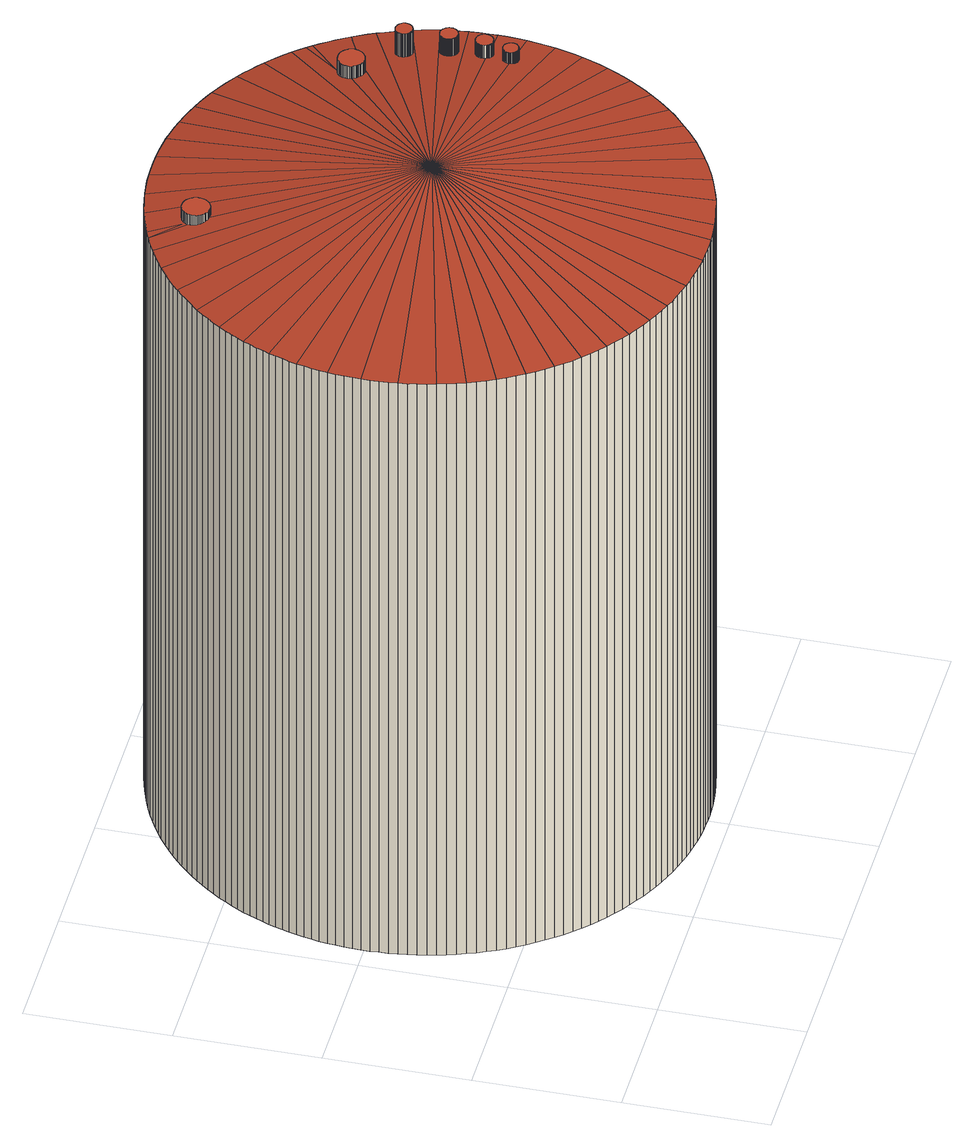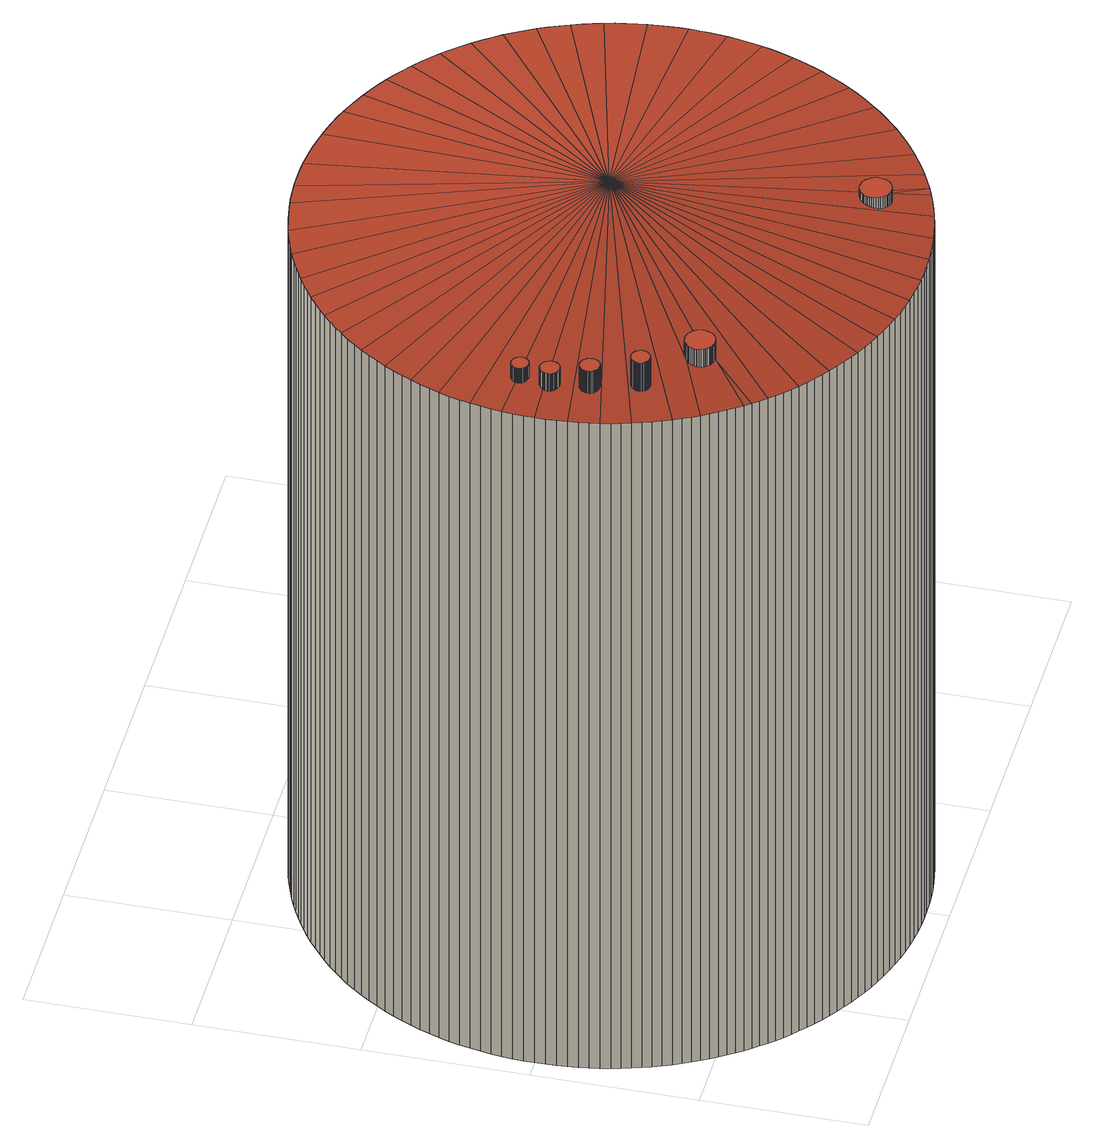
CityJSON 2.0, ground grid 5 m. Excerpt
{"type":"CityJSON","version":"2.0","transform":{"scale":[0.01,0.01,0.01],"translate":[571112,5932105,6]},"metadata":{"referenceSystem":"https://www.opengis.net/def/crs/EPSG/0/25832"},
"CityObjects":{
"building1":{"type":"Building","attributes":{"Grundfläche 2D":"271.184880","Grundhöhe NN":"6.688"},"children":["building1-1","building1-2","building1-3","building1-4","building1-5","building1-6"],"geometry":[{"type":"Solid","lod":"3","boundaries":[[[[0,1,2,3,4,5,6]],[[7,8,9,10,5,4]],[[11,12,13,14,5,10]],[[15,16,17,5,14]],[[18,19,20,5,17]],[[21,22,23,5,20]],[[24,25,26,5,23]],[[27,28,29,5,26]],[[30,31,32,5,29]],[[33,34,35,5,32]],[[36,37,38,5,35]],[[39,40,41,42,43,44,5,38]],[[45,46,5,44,43,42,41,47,48,49]],[[5,46,45,49,50,51,52]],[[53,54,5,52,55]],[[56,57,58,5,54]],[[5,58,59,60,61,62]],[[63,64,65,66,67,5,62]],[[67,5,67,66]],[[67,66,68,66,65,69,70,71,72,73,74,75,5]],[[76,77,78,5,75,74,79,74]],[[73,76,74]],[[80,81,82,83,5,78]],[[84,85,86,87,5,83]],[[88,89,90,91,5,87]],[[92,93,94,5,91]],[[95,96,97,5,94]],[[98,99,100,5,97]],[[101,102,103,5,100]],[[104,105,106,5,103]],[[107,108,109,5,106]],[[110,111,112,5,109]],[[113,114,115,116,117,5,112,118]],[[114,116,115]],[[116,119,120,5,117]],[[121,122,123,5,120]],[[124,125,126,127,5,123]],[[128,129,130,131,5,127]],[[132,133,134,135,5,131]],[[136,137,138,139,5,135]],[[140,141,142,143,5,139]],[[144,145,146,147,5,143]],[[148,149,150,151,5,147]],[[152,153,154,155,5,151]],[[156,157,158,159,5,155]],[[160,161,162,163,5,159]],[[164,165,166,5,163]],[[167,168,169,5,166]],[[170,171,172,5,169]],[[173,174,175,5,172]],[[176,177,178,5,175]],[[179,180,181,5,178]],[[182,183,184,5,181]],[[185,186,187,5,184]],[[188,189,190,5,187]],[[191,192,193,194,5,190]],[[195,196,197,198,199,200,5,194]],[[201,202,203,204,5,200]],[[205,206,6,5,204]],[[207,208,1,0]],[[208,209,2,1]],[[209,210,3,2]],[[210,211,4,3]],[[211,212,7,4]],[[212,213,8,7]],[[213,214,9,8]],[[214,215,10,9]],[[216,207,0,6]],[[217,218,190,189]],[[218,219,191,190]],[[219,220,192,191]],[[220,221,193,192]],[[221,222,194,193]],[[222,223,195,194]],[[223,224,225,197,196,195]],[[225,226,198,197]],[[226,227,199,198]],[[227,228,200,199]],[[228,229,201,200]],[[229,230,202,201]],[[230,231,203,202]],[[231,232,204,203]],[[232,233,205,204]],[[233,234,206,205]],[[234,216,6,206]],[[215,235,11,10]],[[235,236,12,11]],[[236,237,13,12]],[[237,238,14,13]],[[238,239,15,14]],[[239,240,16,15]],[[240,241,17,16]],[[241,242,18,17]],[[242,243,19,18]],[[243,244,20,19]],[[244,245,21,20]],[[245,246,22,21]],[[246,247,23,22]],[[247,248,24,23]],[[248,249,25,24]],[[249,250,26,25]],[[250,251,27,26]],[[251,252,28,27]],[[252,253,29,28]],[[253,254,30,29]],[[254,255,31,30]],[[255,256,32,31]],[[256,257,33,32]],[[257,258,34,33]],[[258,259,35,34]],[[259,260,36,35]],[[260,261,37,36]],[[261,262,38,37]],[[262,263,39,38]],[[263,264,40,39]],[[264,265,41,40]],[[265,266,47,41]],[[266,267,48,47]],[[267,268,49,48]],[[268,269,50,49]],[[269,270,51,50]],[[270,271,52,51]],[[271,272,55,52]],[[272,273,53,55]],[[273,274,54,53]],[[274,275,56,54]],[[275,276,57,56]],[[276,277,58,57]],[[277,278,59,58]],[[278,279,60,59]],[[279,280,61,60]],[[280,281,62,61]],[[281,282,63,62]],[[282,283,64,63]],[[283,284,65,64]],[[284,285,69,65]],[[285,286,70,69]],[[286,287,71,70]],[[287,288,72,71]],[[288,289,73,72]],[[289,290,76,73]],[[290,291,77,76]],[[291,292,78,77]],[[292,293,80,78]],[[293,294,81,80]],[[294,295,82,81]],[[295,296,83,82]],[[296,297,84,83]],[[297,298,85,84]],[[298,299,86,85]],[[299,300,87,86]],[[300,301,88,87]],[[301,302,89,88]],[[302,303,90,89]],[[303,304,91,90]],[[304,305,92,91]],[[305,306,93,92]],[[306,307,94,93]],[[307,308,95,94]],[[308,309,96,95]],[[309,310,97,96]],[[310,311,98,97]],[[311,312,99,98]],[[312,313,100,99]],[[313,314,101,100]],[[314,315,102,101]],[[315,316,103,102]],[[316,317,104,103]],[[317,318,105,104]],[[318,319,106,105]],[[319,320,107,106]],[[320,321,108,107]],[[321,322,109,108]],[[322,323,110,109]],[[323,324,111,110]],[[324,325,112,111]],[[325,326,118,112]],[[326,327,113,118]],[[327,328,114,113]],[[328,329,116,114]],[[329,330,119,116]],[[330,331,120,119]],[[331,332,121,120]],[[332,333,122,121]],[[333,334,123,122]],[[334,335,124,123]],[[335,336,125,124]],[[336,337,126,125]],[[337,338,127,126]],[[338,339,128,127]],[[339,340,129,128]],[[340,341,130,129]],[[341,342,131,130]],[[342,343,132,131]],[[343,344,133,132]],[[344,345,134,133]],[[345,346,135,134]],[[346,347,136,135]],[[347,348,137,136]],[[348,349,138,137]],[[349,350,139,138]],[[350,351,140,139]],[[351,352,141,140]],[[352,353,142,141]],[[353,354,143,142]],[[354,355,144,143]],[[355,356,145,144]],[[356,357,146,145]],[[357,358,147,146]],[[358,359,148,147]],[[359,360,149,148]],[[360,361,150,149]],[[361,362,151,150]],[[362,363,152,151]],[[363,364,153,152]],[[364,365,154,153]],[[365,366,155,154]],[[366,367,156,155]],[[367,368,157,156]],[[368,369,158,157]],[[369,370,159,158]],[[370,371,160,159]],[[371,372,161,160]],[[372,373,162,161]],[[373,374,163,162]],[[374,375,164,163]],[[375,376,165,164]],[[376,377,166,165]],[[377,378,167,166]],[[378,379,168,167]],[[379,380,169,168]],[[380,381,170,169]],[[381,382,171,170]],[[382,383,172,171]],[[383,384,173,172]],[[384,385,174,173]],[[385,386,175,174]],[[386,387,176,175]],[[387,388,177,176]],[[388,389,178,177]],[[389,390,179,178]],[[390,391,180,179]],[[391,392,181,180]],[[392,393,182,181]],[[393,394,183,182]],[[394,395,184,183]],[[395,396,185,184]],[[396,397,186,185]],[[397,398,187,186]],[[398,399,188,187]],[[399,217,189,188]],[[220,219,218,217,399,398,397,396,395,394,393,392,391,390,389,388,387,386,385,384,383,382,381,380,379,378,377,376,375,374,373,372,371,370,369,368,367,366,365,364,363,362,361,360,359,358,357,356,355,354,353,352,351,350,349,348,347,346,345,344,343,342,341,340,339,338,337,336,335,334,333,332,331,330,329,328,327,326,325,324,323,322,321,320,319,318,317,316,315,314,313,312,311,310,309,308,307,306,305,304,303,302,301,300,299,298,297,296,295,294,293,292,291,290,289,288,287,286,285,284,283,282,281,280,279,278,277,276,275,274,273,272,271,270,269,268,267,266,265,264,263,262,261,260,259,258,257,256,255,254,253,252,251,250,249,248,247,246,245,244,243,242,241,240,239,238,237,236,235,215,214,213,212,211,210,209,208,207,216,234,233,232,231,230,229,228,227,226,225,224,223,222,221]]]],"semantics":{"surfaces":[{"type":"RoofSurface"},{"type":"WallSurface"},{"type":"GroundSurface"}],"values":[[0,0,0,0,0,0,0,0,0,0,0,0,0,0,0,0,0,0,0,0,0,0,0,0,0,0,0,0,0,0,0,0,0,0,0,0,0,0,0,0,0,0,0,0,0,0,0,0,0,0,0,0,0,0,0,0,0,0,0,1,1,1,1,1,1,1,1,1,1,1,1,1,1,1,1,1,1,1,1,1,1,1,1,1,1,1,1,1,1,1,1,1,1,1,1,1,1,1,1,1,1,1,1,1,1,1,1,1,1,1,1,1,1,1,1,1,1,1,1,1,1,1,1,1,1,1,1,1,1,1,1,1,1,1,1,1,1,1,1,1,1,1,1,1,1,1,1,1,1,1,1,1,1,1,1,1,1,1,1,1,1,1,1,1,1,1,1,1,1,1,1,1,1,1,1,1,1,1,1,1,1,1,1,1,1,1,1,1,1,1,1,1,1,1,1,1,1,1,1,1,1,1,1,1,1,1,1,1,1,1,1,1,1,1,1,1,1,1,1,1,1,1,1,1,1,1,1,1,1,1,1,1,1,1,1,1,1,1,1,1,1,1,1,1,1,1,1,1,1,1,1,2]]}}]},
"building1-1":{"type":"BuildingInstallation","parents":["building1"],"geometry":[{"type":"MultiSurface","lod":"3","boundaries":[[[400,401,402,403,404,405,406,407,408,409,410,411,412,413,414,415,416,417,418,419,420,421,422,423,424,425,426,427,428,429,430,431,432,433,434,435,436,437,438,439,440,441,442,443,444,445,446,447,448,449,450,451,452,453,454,455]],[[433,432,456,457]],[[434,433,457,458]],[[428,427,67,459]],[[429,428,459,460]],[[430,429,460,66]],[[431,430,66,461]],[[432,431,461,456]],[[435,434,458,462]],[[436,435,462,463]],[[437,436,463,464]],[[438,437,464,68]],[[439,438,68,465]],[[440,439,465,466]],[[441,440,466,467]],[[442,441,467,468]],[[443,442,468,469]],[[444,443,469,470]],[[445,444,470,471]],[[446,445,471,472]],[[447,446,472,473]],[[448,447,473,474]],[[449,448,474,475]],[[450,449,475,476]],[[451,450,476,477]],[[452,451,477,74]],[[453,452,74,478]],[[454,453,478,479]],[[455,454,479,480]],[[400,455,480,481]],[[401,400,481,482]],[[402,401,482,483]],[[403,402,483,484]],[[404,403,484,485]],[[405,404,485,486]],[[487,407,406,405,486,79]],[[408,407,487,488]],[[409,408,488,489]],[[410,409,489,490]],[[411,410,490,75]],[[412,411,75,491]],[[413,412,491,492]],[[414,413,492,493]],[[415,414,493,494]],[[416,415,494,495]],[[417,416,495,496]],[[418,417,496,497]],[[419,418,497,498]],[[499,421,420,419,498,500]],[[422,421,499,501]],[[423,422,501,502]],[[424,423,502,503]],[[425,424,503,504]],[[426,425,504,505]],[[427,426,505,67]]],"semantics":{"surfaces":[{"type":"RoofSurface"},{"type":"WallSurface"}],"values":[0,1,1,1,1,1,1,1,1,1,1,1,1,1,1,1,1,1,1,1,1,1,1,1,1,1,1,1,1,1,1,1,1,1,1,1,1,1,1,1,1,1,1,1,1,1,1,1,1,1,1,1,1,1,1]}}]},
"building1-2":{"type":"BuildingInstallation","parents":["building1"],"geometry":[{"type":"MultiSurface","lod":"3","boundaries":[[[506,507,508,509,510,511,512,513,514,515,516,517,518,519,520,521,522,523,524,525,526,527,528,529,530,531,532,533,534,535,536,537,538,539,540,541,542,543,544,545,546,547,548,549,550,551,552,553,554,555,556,557,558,559,560,561,562,563,564,565,566,567,568,569,570,571,572,573,574,575,576,577,578,579,580,581]],[[582,583,507,506]],[[583,584,508,507]],[[584,585,509,508]],[[585,586,510,509]],[[587,588,589,579,578,577]],[[589,590,580,579]],[[590,591,581,580]],[[591,582,506,581]],[[586,42,511,510]],[[512,511,42,592]],[[592,593,513,512]],[[593,594,514,513]],[[594,595,515,514]],[[595,596,516,515]],[[596,597,517,516]],[[597,598,518,517]],[[598,599,519,518]],[[599,600,520,519]],[[600,601,521,520]],[[601,602,603,523,522,521]],[[603,604,524,523]],[[604,605,525,524]],[[526,525,605,43]],[[43,606,527,526]],[[606,607,528,527]],[[607,608,529,528]],[[608,609,530,529]],[[609,610,611,532,531,530]],[[611,612,533,532]],[[612,613,534,533]],[[613,614,535,534]],[[614,615,616,537,536,535]],[[616,617,538,537]],[[617,618,539,538]],[[618,619,540,539]],[[541,540,619,620]],[[620,621,542,541]],[[621,622,543,542]],[[622,623,544,543]],[[623,624,545,544]],[[624,625,546,545]],[[625,626,627,548,547,546]],[[627,628,549,548]],[[629,630,631,552,551,550]],[[631,632,553,552]],[[632,633,554,553]],[[633,634,555,554]],[[634,44,556,555]],[[557,556,44,635]],[[635,636,558,557]],[[628,629,550,549]],[[636,637,559,558]],[[637,638,560,559]],[[638,639,561,560]],[[639,640,562,561]],[[640,641,563,562]],[[641,642,564,563]],[[642,643,565,564]],[[643,644,566,565]],[[644,645,567,566]],[[645,646,568,567]],[[646,647,569,568]],[[647,648,570,569]],[[648,649,571,570]],[[649,650,572,571]],[[650,651,573,572]],[[651,652,574,573]],[[652,653,575,574]],[[653,654,576,575]],[[654,587,577,576]]],"semantics":{"surfaces":[{"type":"RoofSurface"},{"type":"WallSurface"}],"values":[0,1,1,1,1,1,1,1,1,1,1,1,1,1,1,1,1,1,1,1,1,1,1,1,1,1,1,1,1,1,1,1,1,1,1,1,1,1,1,1,1,1,1,1,1,1,1,1,1,1,1,1,1,1,1,1,1,1,1,1,1,1,1,1,1,1,1,1,1,1,1]}}]},
"building1-3":{"type":"BuildingInstallation","parents":["building1"],"geometry":[{"type":"MultiSurface","lod":"3","boundaries":[[[655,656,657,658,659,660,661,662,663,664,665,666,667,668,669,670,671,672,673,674,675,676,677,678,679,680,681,682,683,684,685,686,687,688,689,690,691,692,693,694,695,696,697,698,699,700,701,702,703,704,705,706,707,708,709,710,711,712,713,714,715,716,717,718,719,720,721,722,723,724,725,726,727,728,729]],[[730,731,732,657,656,655]],[[732,733,658,657]],[[733,45,659,658]],[[660,659,45,734]],[[734,735,661,660]],[[736,737,728,727]],[[737,738,729,728]],[[738,730,655,729]],[[735,739,662,661]],[[739,740,663,662]],[[740,741,664,663]],[[741,742,743,666,665,664]],[[743,744,667,666]],[[744,745,668,667]],[[745,746,669,668]],[[746,747,670,669]],[[747,748,671,670]],[[748,749,672,671]],[[749,750,751,674,673,672]],[[751,752,675,674]],[[752,753,676,675]],[[753,754,677,676]],[[754,755,678,677]],[[755,756,757,680,679,678]],[[757,758,759,682,681,680]],[[759,760,683,682]],[[760,761,684,683]],[[761,762,685,684]],[[762,763,686,685]],[[763,764,687,686]],[[764,765,688,687]],[[765,766,689,688]],[[766,767,690,689]],[[767,768,769,692,691,690]],[[769,770,693,692]],[[770,771,694,693]],[[771,772,695,694]],[[772,773,696,695]],[[697,696,773,774]],[[774,775,698,697]],[[775,776,777,700,699,698]],[[777,778,701,700]],[[778,779,702,701]],[[779,780,703,702]],[[780,781,704,703]],[[781,782,783,706,705,704]],[[46,707,706,783]],[[784,708,46]],[[708,707,46]],[[784,785,709,708]],[[785,786,710,709]],[[786,787,711,710]],[[787,788,712,711]],[[788,789,713,712]],[[789,790,791,715,714,713]],[[791,792,793,717,716,715]],[[793,794,718,717]],[[794,795,719,718]],[[795,796,720,719]],[[796,797,721,720]],[[797,798,722,721]],[[798,799,723,722]],[[799,800,724,723]],[[800,801,725,724]],[[801,802,736,727,726,725]]],"semantics":{"surfaces":[{"type":"RoofSurface"},{"type":"WallSurface"}],"values":[0,1,1,1,1,1,1,1,1,1,1,1,1,1,1,1,1,1,1,1,1,1,1,1,1,1,1,1,1,1,1,1,1,1,1,1,1,1,1,1,1,1,1,1,1,1,1,1,1,1,1,1,1,1,1,1,1,1,1,1,1,1,1,1,1,1]}}]},
"building1-4":{"type":"BuildingInstallation","parents":["building1"],"geometry":[{"type":"MultiSurface","lod":"3","boundaries":[[[803,804,805,806,807,808,809,810,811,812,813,814,815,816,817,818,819,820,821,822,823,824,825,826,827,828,829,830,831,832,833,834,835,836,837,838,839,840,841,842,843,844,845,846,847,848,849,850,851,852,853,854]],[[807,806,855,856]],[[853,852,857,858]],[[854,853,858,859]],[[803,854,859,860]],[[804,803,860,861]],[[805,804,861,862]],[[806,805,862,855]],[[808,807,856,863]],[[809,808,863,864]],[[810,809,864,865]],[[811,810,865,866]],[[812,811,866,867]],[[813,812,867,868]],[[814,813,868,869]],[[815,814,869,870]],[[816,815,870,871]],[[817,816,871,872]],[[818,817,872,873]],[[819,818,873,874]],[[820,819,874,875]],[[821,820,875,876]],[[822,821,876,877]],[[823,822,877,878]],[[824,823,878,879]],[[880,826,825,824,879,881]],[[827,826,880,882]],[[828,827,882,883]],[[829,828,883,884]],[[830,829,884,885]],[[886,832,831,830,885,115]],[[833,832,886,887]],[[834,833,887,888]],[[835,834,888,889]],[[836,835,889,890]],[[837,836,890,891]],[[838,837,891,892]],[[839,838,892,893]],[[840,839,893,894]],[[841,840,894,895]],[[842,841,895,896]],[[843,842,896,897]],[[844,843,897,898]],[[845,844,898,899]],[[846,845,899,900]],[[847,846,900,117]],[[848,847,117,901]],[[849,848,901,902]],[[850,849,902,903]],[[851,850,903,904]],[[852,851,904,857]]],"semantics":{"surfaces":[{"type":"RoofSurface"},{"type":"WallSurface"}],"values":[0,1,1,1,1,1,1,1,1,1,1,1,1,1,1,1,1,1,1,1,1,1,1,1,1,1,1,1,1,1,1,1,1,1,1,1,1,1,1,1,1,1,1,1,1,1,1,1,1,1,1]}}]},
"building1-5":{"type":"BuildingInstallation","parents":["building1"],"geometry":[{"type":"MultiSurface","lod":"3","boundaries":[[[905,906,907,908,909,910,911,912,913,914,915,916,917,918,919,920,921,922,923,924,925,926,927,928,929,930,931,932,933,934,935,936,937,938,939,940,941,942,943,944,945,946,947,948,949,950,951,952,953,954,955,956,957,958,959,960,961,962,963,964,965,966,967,968,969,970,971,972,973,974,975,976,977,978,979,980,981,982,983,984,985,986,987,988,989,990,991,992]],[[993,994,912,911]],[[913,912,994,995]],[[995,996,914,913]],[[996,997,915,914]],[[998,999,992,991]],[[999,1000,1001,906,905,992]],[[1001,1002,1003,908,907,906]],[[1003,1004,909,908]],[[1004,1005,910,909]],[[1005,993,911,910]],[[997,1006,916,915]],[[1006,1007,917,916]],[[1007,1008,918,917]],[[1008,1009,919,918]],[[1009,1010,920,919]],[[1010,1011,921,920]],[[1011,1012,922,921]],[[1012,1013,923,922]],[[1013,1014,924,923]],[[1014,1015,925,924]],[[1015,1016,926,925]],[[1017,1018,928,927]],[[1018,1019,929,928]],[[1019,1020,930,929]],[[1020,1021,931,930]],[[1021,1022,932,931]],[[1022,1023,933,932]],[[1023,1024,1025,935,934,933]],[[1026,1027,937,936]],[[1016,1017,927,926]],[[1025,1026,936,935]],[[1027,1028,938,937]],[[1028,1029,939,938]],[[1029,1030,940,939]],[[1030,1031,941,940]],[[1031,1032,942,941]],[[1032,1033,943,942]],[[1033,1034,1035,945,944,943]],[[1035,1036,946,945]],[[1036,1037,947,946]],[[1037,1038,948,947]],[[1038,1039,949,948]],[[1039,1040,950,949]],[[1040,1041,951,950]],[[1041,1042,1043,953,952,951]],[[1043,1044,954,953]],[[1044,1045,955,954]],[[1045,1046,1047,957,956,955]],[[1047,1048,958,957]],[[1049,1050,960,959]],[[1050,1051,961,960]],[[1051,1052,962,961]],[[1052,1053,963,962]],[[964,963,1053,1054]],[[1054,1055,965,964]],[[1055,1056,966,965]],[[1056,1057,967,966]],[[1057,1058,968,967]],[[1058,1059,969,968]],[[1059,1060,970,969]],[[1048,1049,959,958]],[[1060,1061,971,970]],[[1061,1062,972,971]],[[1062,1063,973,972]],[[1063,1064,1065,975,974,973]],[[1065,1066,976,975]],[[976,1066,1067,977]],[[1067,1068,978,977]],[[1068,1069,1070,980,979,978]],[[1070,1071,981,980]],[[1071,1072,982,981]],[[1072,1073,983,982]],[[1073,1074,984,983]],[[1074,1075,985,984]],[[1075,1076,986,985]],[[1076,1077,1078,988,987,986]],[[1078,1079,989,988]],[[1079,1080,990,989]],[[1080,998,991,990]]],"semantics":{"surfaces":[{"type":"RoofSurface"},{"type":"WallSurface"}],"values":[0,1,1,1,1,1,1,1,1,1,1,1,1,1,1,1,1,1,1,1,1,1,1,1,1,1,1,1,1,1,1,1,1,1,1,1,1,1,1,1,1,1,1,1,1,1,1,1,1,1,1,1,1,1,1,1,1,1,1,1,1,1,1,1,1,1,1,1,1,1,1,1,1,1,1,1,1,1,1,1]}}]},
"building1-6":{"type":"BuildingInstallation","parents":["building1"],"geometry":[{"type":"MultiSurface","lod":"3","boundaries":[[[1081,1082,1083,1084,1085,1086,1087,1088,1089,1090,1091,1092,1093,1094,1095,1096,1097,1098,1099,1100,1101,1102,1103,1104,1105,1106,1107,1108,1109,1110,1111,1112,1113,1114,1115,1116,1117,1118,1119,1120,1121,1122,1123,1124,1125,1126,1127,1128,1129,1130,1131,1132,1133,1134,1135,1136,1137,1138,1139,1140,1141,1142,1143,1144,1145,1146,1147,1148,1149,1150,1151,1152,1153,1154,1155,1156,1157,1158]],[[1159,1160,1092,1091]],[[1160,1161,1093,1092]],[[1161,1162,1094,1093]],[[1162,1163,1095,1094]],[[1164,1165,1088,1087]],[[1165,1166,1089,1088]],[[1166,1167,1090,1089]],[[1167,1159,1091,1090]],[[1163,1168,1096,1095]],[[1168,1169,1097,1096]],[[1169,1170,1171,1099,1098,1097]],[[1171,1172,1100,1099]],[[1101,1100,1172,1173]],[[1173,1174,1102,1101]],[[1174,1175,1103,1102]],[[1175,1176,1104,1103]],[[1176,1177,1105,1104]],[[1177,1178,1106,1105]],[[1178,1179,1107,1106]],[[1179,1180,1108,1107]],[[1180,1181,1109,1108]],[[1181,1182,1110,1109]],[[1183,1111,1110,1182]],[[1183,1184,1112,1111]],[[1184,1185,1113,1112]],[[1185,1186,1187,1115,1114,1113]],[[1187,1188,1189,1117,1116,1115]],[[1189,1190,1118,1117]],[[1190,1191,1119,1118]],[[1191,1192,1120,1119]],[[1192,1193,1121,1120]],[[1193,1194,1122,1121]],[[1194,1195,1123,1122]],[[1195,1196,1124,1123]],[[1196,1197,1125,1124]],[[1197,1198,1126,1125]],[[1198,1199,1127,1126]],[[1199,1200,1128,1127]],[[1200,1201,1129,1128]],[[1201,1202,1130,1129]],[[1202,1203,1131,1130]],[[1203,1204,1132,1131]],[[1204,1205,1133,1132]],[[1205,1206,1134,1133]],[[1206,1207,1135,1134]],[[1207,1208,1136,1135]],[[1208,1209,1137,1136]],[[1209,1210,1138,1137]],[[1139,1138,1210,1211]],[[1211,1212,1140,1139]],[[1212,1213,1141,1140]],[[1213,1214,1142,1141]],[[1214,1215,1143,1142]],[[1215,1216,1144,1143]],[[1216,1217,1145,1144]],[[1217,1218,1219,1147,1146,1145]],[[1219,1220,1221,1149,1148,1147]],[[1221,1222,1150,1149]],[[1222,1223,1151,1150]],[[1223,1224,1152,1151]],[[1224,1225,1226,1154,1153,1152]],[[1226,1227,1228,1156,1155,1154]],[[1228,1229,1157,1156]],[[1229,1230,1158,1157]],[[1230,1231,1081,1158]],[[1231,1232,1082,1081]],[[1232,1233,1083,1082]],[[1233,1234,1084,1083]],[[1234,1235,1085,1084]],[[1235,1236,1086,1085]],[[1236,1164,1087,1086]]],"semantics":{"surfaces":[{"type":"RoofSurface"},{"type":"WallSurface"}],"values":[0,1,1,1,1,1,1,1,1,1,1,1,1,1,1,1,1,1,1,1,1,1,1,1,1,1,1,1,1,1,1,1,1,1,1,1,1,1,1,1,1,1,1,1,1,1,1,1,1,1,1,1,1,1,1,1,1,1,1,1,1,1,1,1,1,1,1,1,1,1,1,1]}}]}
},
"vertices":[
[1161,86,2430],[1186,91,2430],[1211,96,2430],[1237,102,2430],[1262,108,2430],[1025,1000,2592],[1136,82,2430],[1288,116,2430],[1314,125,2430],[1340,134,2430],[1366,144,2430],[1393,155,2430],[1419,168,2430],[1445,181,2430],[1470,195,2430],[1496,210,2430],[1522,226,2430],[1547,243,2430],[1572,262,2430],[1596,281,2430],[1620,301,2430],[1644,322,2430],[1667,344,2430],[1689,367,2430],[1711,391,2430],[1732,416,2430],[1752,442,2430],[1772,468,2430],[1790,496,2430],[1808,524,2430],[1825,553,2430],[1840,582,2430],[1855,612,2430],[1869,643,2430],[1881,674,2430],[1892,705,2430],[1903,737,2430],[1911,770,2430],[1919,802,2430],[1926,835,2430],[1931,867,2430],[1936,900,2430],[1820,913,2450],[1810,942,2453],[1768,919,2460],[1832,998,2449],[1779,999,2459],[1939,933,2430],[1941,966,2430],[1941,998,2430],[1941,1031,2430],[1940,1063,2430],[1937,1095,2430],[1929,1157,2430],[1923,1188,2430],[1933,1126,2430],[1916,1218,2430],[1909,1247,2430],[1901,1276,2430],[1891,1304,2430],[1881,1332,2430],[1870,1359,2430],[1859,1386,2430],[1847,1412,2430],[1834,1437,2430],[1821,1461,2430],[1626,1372,2468],[1615,1365,2470],[1642,1407,2462],[1807,1484,2430],[1793,1507,2430],[1778,1529,2430],[1763,1550,2430],[1748,1571,2430],[1596,1451,2464],[1553,1394,2476],[1732,1591,2430],[1716,1610,2430],[1699,1630,2430],[1553,1417,2474],[1681,1649,2430],[1662,1667,2430],[1643,1686,2430],[1622,1704,2430],[1601,1722,2430],[1579,1739,2430],[1556,1757,2430],[1533,1773,2430],[1508,1789,2430],[1483,1804,2430],[1457,1819,2430],[1431,1833,2430],[1403,1846,2430],[1375,1859,2430],[1346,1870,2430],[1317,1881,2430],[1287,1891,2430],[1256,1900,2430],[1225,1908,2430],[1193,1915,2430],[1161,1921,2430],[1129,1925,2430],[1096,1929,2430],[1063,1931,2430],[1030,1932,2430],[996,1932,2430],[963,1931,2430],[930,1929,2430],[896,1925,2430],[863,1921,2430],[830,1914,2430],[797,1907,2430],[765,1899,2430],[702,1879,2430],[670,1867,2430],[718,1752,2451],[640,1855,2430],[748,1677,2466],[733,1889,2430],[610,1841,2430],[581,1826,2430],[552,1811,2430],[524,1794,2430],[497,1777,2430],[471,1758,2430],[446,1740,2430],[421,1720,2430],[397,1700,2430],[375,1679,2430],[353,1658,2430],[332,1636,2430],[312,1614,2430],[293,1591,2430],[275,1569,2430],[258,1546,2430],[241,1522,2430],[226,1499,2430],[212,1475,2430],[198,1451,2430],[186,1428,2430],[174,1404,2430],[163,1380,2430],[153,1356,2430],[144,1333,2430],[135,1309,2430],[127,1285,2430],[119,1260,2430],[112,1234,2430],[106,1208,2430],[100,1181,2430],[95,1154,2430],[91,1126,2430],[88,1098,2430],[85,1069,2430],[84,1040,2430],[83,1011,2430],[83,981,2430],[85,951,2430],[87,920,2430],[90,890,2430],[94,859,2430],[100,828,2430],[106,797,2430],[114,766,2430],[123,735,2430],[132,704,2430],[144,674,2430],[156,643,2430],[169,613,2430],[183,583,2430],[199,554,2430],[216,525,2430],[233,497,2430],[252,469,2430],[272,442,2430],[293,416,2430],[314,390,2430],[337,365,2430],[360,341,2430],[384,318,2430],[409,296,2430],[435,275,2430],[461,255,2430],[488,236,2430],[515,218,2430],[543,201,2430],[571,185,2430],[600,171,2430],[629,157,2430],[658,144,2430],[687,133,2430],[716,122,2430],[746,113,2430],[775,105,2430],[804,98,2430],[834,92,2430],[844,90,2430],[863,86,2430],[891,82,2430],[920,79,2430],[948,76,2430],[976,75,2430],[1004,74,2430],[1031,74,2430],[1058,75,2430],[1085,77,2430],[1111,79,2430],[1161,86,69],[1186,91,69],[1211,96,69],[1237,102,69],[1262,108,69],[1288,116,69],[1314,125,69],[1340,134,69],[1366,144,69],[1136,82,69],[658,144,69],[687,133,69],[716,122,69],[746,113,69],[775,105,69],[804,98,69],[834,92,69],[844,90,69],[863,86,69],[891,82,69],[920,79,69],[948,76,69],[976,75,69],[1004,74,69],[1031,74,69],[1058,75,69],[1085,77,69],[1111,79,69],[1393,155,69],[1419,168,69],[1445,181,69],[1470,195,69],[1496,210,69],[1522,226,69],[1547,243,69],[1572,262,69],[1596,281,69],[1620,301,69],[1644,322,69],[1667,344,69],[1689,367,69],[1711,391,69],[1732,416,69],[1752,442,69],[1772,468,69],[1790,496,69],[1808,524,69],[1825,553,69],[1840,582,69],[1855,612,69],[1869,643,69],[1881,674,69],[1892,705,69],[1903,737,69],[1911,770,69],[1919,802,69],[1926,835,69],[1931,867,69],[1936,900,69],[1939,933,69],[1941,966,69],[1941,998,69],[1941,1031,69],[1940,1063,69],[1937,1095,69],[1933,1126,69],[1929,1157,69],[1923,1188,69],[1916,1218,69],[1909,1247,69],[1901,1276,69],[1891,1304,69],[1881,1332,69],[1870,1359,69],[1859,1386,69],[1847,1412,69],[1834,1437,69],[1821,1461,69],[1807,1484,69],[1793,1507,69],[1778,1529,69],[1763,1550,69],[1748,1571,69],[1732,1591,69],[1716,1610,69],[1699,1630,69],[1681,1649,69],[1662,1667,69],[1643,1686,69],[1622,1704,69],[1601,1722,69],[1579,1739,69],[1556,1757,69],[1533,1773,69],[1508,1789,69],[1483,1804,69],[1457,1819,69],[1431,1833,69],[1403,1846,69],[1375,1859,69],[1346,1870,69],[1317,1881,69],[1287,1891,69],[1256,1900,69],[1225,1908,69],[1193,1915,69],[1161,1921,69],[1129,1925,69],[1096,1929,69],[1063,1931,69],[1030,1932,69],[996,1932,69],[963,1931,69],[930,1929,69],[896,1925,69],[863,1921,69],[830,1914,69],[797,1907,69],[765,1899,69],[733,1889,69],[702,1879,69],[670,1867,69],[640,1855,69],[610,1841,69],[581,1826,69],[552,1811,69],[524,1794,69],[497,1777,69],[471,1758,69],[446,1740,69],[421,1720,69],[397,1700,69],[375,1679,69],[353,1658,69],[332,1636,69],[312,1614,69],[293,1591,69],[275,1569,69],[258,1546,69],[241,1522,69],[226,1499,69],[212,1475,69],[198,1451,69],[186,1428,69],[174,1404,69],[163,1380,69],[153,1356,69],[144,1333,69],[135,1309,69],[127,1285,69],[119,1260,69],[112,1234,69],[106,1208,69],[100,1181,69],[95,1154,69],[91,1126,69],[88,1098,69],[85,1069,69],[84,1040,69],[83,1011,69],[83,981,69],[85,951,69],[87,920,69],[90,890,69],[94,859,69],[100,828,69],[106,797,69],[114,766,69],[123,735,69],[132,704,69],[144,674,69],[156,643,69],[169,613,69],[183,583,69],[199,554,69],[216,525,69],[233,497,69],[252,469,69],[272,442,69],[293,416,69],[314,390,69],[337,365,69],[360,341,69],[384,318,69],[409,296,69],[435,275,69],[461,255,69],[488,236,69],[515,218,69],[543,201,69],[571,185,69],[600,171,69],[629,157,69],
[1574,1446,2526],[1569,1442,2526],[1564,1438,2526],[1560,1433,2526],[1556,1427,2526],[1554,1421,2526],[1553,1417,2526],[1552,1415,2526],[1551,1409,2526],[1551,1403,2526],[1552,1398,2526],[1553,1394,2526],[1553,1393,2526],[1555,1388,2526],[1557,1383,2526],[1560,1379,2526],[1562,1377,2526],[1564,1375,2526],[1569,1371,2526],[1573,1367,2526],[1578,1365,2526],[1579,1365,2526],[1585,1363,2526],[1592,1361,2526],[1598,1361,2526],[1605,1362,2526],[1611,1363,2526],[1615,1365,2526],[1616,1366,2526],[1621,1369,2526],[1626,1372,2526],[1630,1376,2526],[1633,1380,2526],[1636,1384,2526],[1638,1389,2526],[1640,1394,2526],[1641,1400,2526],[1642,1406,2526],[1642,1407,2526],[1641,1412,2526],[1640,1418,2526],[1638,1425,2526],[1635,1429,2526],[1635,1430,2526],[1631,1436,2526],[1626,1440,2526],[1622,1444,2526],[1621,1444,2526],[1617,1447,2526],[1611,1449,2526],[1606,1450,2526],[1601,1451,2526],[1596,1451,2526],[1591,1451,2526],[1585,1450,2526],[1580,1448,2526],[1633,1380,2466],[1636,1384,2465],[1638,1389,2464],[1616,1366,2470],[1621,1369,2468],[1630,1376,2467],[1640,1394,2463],[1641,1400,2463],[1642,1406,2462],[1641,1412,2461],[1640,1418,2461],[1638,1425,2461],[1635,1429,2461],[1635,1430,2461],[1631,1436,2461],[1626,1440,2461],[1622,1444,2461],[1621,1444,2461],[1617,1447,2462],[1611,1449,2462],[1606,1450,2463],[1601,1451,2463],[1591,1451,2465],[1585,1450,2466],[1580,1448,2466],[1574,1446,2468],[1569,1442,2469],[1564,1438,2470],[1560,1433,2471],[1556,1427,2472],[1554,1421,2473],[1552,1415,2474],[1551,1409,2475],[1551,1403,2475],[1552,1398,2476],[1553,1393,2476],[1555,1388,2476],[1557,1383,2476],[1560,1379,2476],[1562,1377,2476],[1564,1375,2476],[1569,1371,2476],[1573,1367,2476],[1579,1365,2475],[1578,1365,2475],[1585,1363,2474],[1592,1361,2474],[1598,1361,2473],[1605,1362,2472],[1611,1363,2471],
[1814,904,2504],[1816,905,2504],[1818,908,2504],[1819,910,2504],[1819,911,2504],[1820,913,2504],[1820,915,2504],[1821,918,2504],[1821,920,2504],[1821,922,2504],[1821,924,2504],[1821,926,2504],[1820,929,2504],[1818,933,2504],[1818,934,2504],[1816,936,2504],[1815,938,2504],[1814,939,2504],[1813,940,2504],[1811,942,2504],[1810,942,2504],[1810,943,2504],[1809,943,2504],[1807,944,2504],[1806,945,2504],[1802,946,2504],[1800,947,2504],[1794,948,2504],[1792,947,2504],[1791,947,2504],[1789,947,2504],[1787,947,2504],[1786,946,2504],[1784,945,2504],[1782,945,2504],[1782,944,2504],[1781,944,2504],[1779,942,2504],[1778,942,2504],[1775,939,2504],[1773,936,2504],[1772,935,2504],[1771,933,2504],[1770,931,2504],[1769,929,2504],[1769,927,2504],[1769,926,2504],[1768,924,2504],[1768,922,2504],[1768,921,2504],[1768,919,2504],[1769,915,2504],[1769,913,2504],[1770,911,2504],[1772,908,2504],[1773,906,2504],[1774,905,2504],[1775,904,2504],[1776,902,2504],[1777,901,2504],[1779,900,2504],[1780,899,2504],[1782,898,2504],[1784,897,2504],[1785,896,2504],[1789,895,2504],[1793,895,2504],[1797,895,2504],[1798,895,2504],[1800,895,2504],[1802,896,2504],[1804,896,2504],[1806,897,2504],[1807,898,2504],[1808,899,2504],[1810,900,2504],[1814,904,2451],[1816,905,2451],[1818,908,2451],[1819,910,2451],[1819,911,2451],[1804,896,2453],[1806,897,2453],[1807,898,2452],[1808,899,2452],[1810,900,2452],[1820,915,2450],[1821,918,2450],[1821,920,2450],[1821,922,2450],[1821,924,2450],[1821,926,2450],[1820,929,2451],[1818,933,2451],[1818,934,2451],[1816,936,2452],[1815,938,2452],[1814,939,2452],[1813,940,2452],[1811,942,2452],[1810,943,2453],[1809,943,2453],[1807,944,2453],[1806,945,2454],[1802,946,2454],[1800,947,2454],[1794,948,2456],[1792,947,2456],[1791,947,2456],[1789,947,2456],[1787,947,2457],[1786,946,2457],[1784,945,2457],[1782,945,2458],[1782,944,2458],[1781,944,2458],[1779,942,2458],[1778,942,2458],[1775,939,2459],[1773,936,2459],[1772,935,2459],[1771,933,2460],[1770,931,2460],[1769,929,2460],[1769,927,2460],[1769,926,2460],[1768,924,2460],[1768,922,2460],[1768,921,2460],[1769,915,2460],[1769,913,2459],[1770,911,2459],[1772,908,2459],[1773,906,2459],[1774,905,2458],[1775,904,2458],[1776,902,2458],[1777,901,2458],[1779,900,2457],[1780,899,2457],[1782,898,2457],[1784,897,2456],[1785,896,2456],[1789,895,2456],[1793,895,2455],[1797,895,2454],[1798,895,2454],[1800,895,2454],[1802,896,2453],
[1826,990,2512],[1828,992,2512],[1830,995,2512],[1831,997,2512],[1832,998,2512],[1832,999,2512],[1833,1000,2512],[1834,1002,2512],[1834,1004,2512],[1835,1006,2512],[1835,1008,2512],[1835,1010,2512],[1835,1013,2512],[1835,1014,2512],[1834,1019,2512],[1833,1023,2512],[1832,1024,2512],[1831,1027,2512],[1830,1028,2512],[1829,1030,2512],[1827,1032,2512],[1826,1033,2512],[1825,1034,2512],[1823,1036,2512],[1822,1037,2512],[1820,1038,2512],[1816,1039,2512],[1814,1040,2512],[1807,1042,2512],[1803,1042,2512],[1802,1041,2512],[1800,1041,2512],[1797,1041,2512],[1796,1040,2512],[1795,1040,2512],[1792,1038,2512],[1790,1037,2512],[1788,1036,2512],[1785,1033,2512],[1782,1030,2512],[1781,1029,2512],[1780,1027,2512],[1779,1025,2512],[1778,1023,2512],[1777,1021,2512],[1777,1019,2512],[1776,1017,2512],[1776,1015,2512],[1776,1014,2512],[1776,1012,2512],[1776,1008,2512],[1776,1005,2512],[1779,999,2512],[1780,997,2512],[1781,995,2512],[1782,994,2512],[1783,992,2512],[1784,991,2512],[1786,989,2512],[1787,988,2512],[1789,987,2512],[1791,986,2512],[1793,985,2512],[1797,983,2512],[1801,982,2512],[1803,982,2512],[1805,982,2512],[1807,982,2512],[1809,982,2512],[1812,983,2512],[1813,983,2512],[1815,984,2512],[1817,984,2512],[1819,985,2512],[1820,986,2512],[1826,990,2450],[1828,992,2450],[1830,995,2450],[1831,997,2449],[1832,999,2449],[1833,1000,2449],[1817,984,2452],[1819,985,2452],[1820,986,2451],[1834,1002,2449],[1834,1004,2449],[1835,1006,2449],[1835,1008,2449],[1835,1010,2449],[1835,1013,2449],[1835,1014,2449],[1834,1019,2449],[1833,1023,2449],[1832,1024,2449],[1831,1027,2449],[1830,1028,2450],[1829,1030,2450],[1827,1032,2450],[1826,1033,2450],[1825,1034,2450],[1823,1036,2451],[1822,1037,2451],[1820,1038,2451],[1816,1039,2452],[1814,1040,2452],[1807,1042,2453],[1803,1042,2454],[1802,1041,2454],[1800,1041,2455],[1797,1041,2455],[1796,1040,2456],[1795,1040,2456],[1792,1038,2456],[1790,1037,2457],[1788,1036,2457],[1785,1033,2457],[1782,1030,2458],[1781,1029,2458],[1780,1027,2458],[1779,1025,2459],[1778,1023,2459],[1777,1021,2459],[1777,1019,2459],[1776,1017,2459],[1776,1015,2459],[1776,1014,2459],[1776,1012,2459],[1776,1008,2459],[1776,1005,2459],[1780,997,2458],[1781,995,2458],[1782,994,2458],[1783,992,2458],[1784,991,2458],[1786,989,2457],[1787,988,2457],[1789,987,2457],[1791,986,2456],[1793,985,2456],[1797,983,2455],[1801,982,2455],[1803,982,2454],[1805,982,2454],[1807,982,2454],[1809,982,2453],[1812,983,2453],[1813,983,2452],[1815,984,2452],
[790,1691,2496],[794,1695,2496],[796,1698,2496],[797,1699,2496],[799,1704,2496],[801,1709,2496],[803,1715,2496],[803,1721,2496],[803,1728,2496],[802,1734,2496],[800,1741,2496],[797,1747,2496],[794,1753,2496],[789,1758,2496],[784,1762,2496],[779,1766,2496],[773,1768,2496],[767,1770,2496],[762,1771,2496],[756,1771,2496],[751,1771,2496],[746,1770,2496],[742,1769,2496],[740,1768,2496],[734,1766,2496],[729,1763,2496],[723,1758,2496],[719,1754,2496],[718,1752,2496],[715,1748,2496],[712,1742,2496],[710,1735,2496],[709,1729,2496],[708,1722,2496],[709,1716,2496],[710,1710,2496],[712,1705,2496],[714,1700,2496],[717,1696,2496],[721,1692,2496],[725,1687,2496],[730,1684,2496],[736,1680,2496],[742,1678,2496],[748,1677,2496],[749,1677,2496],[755,1676,2496],[762,1676,2496],[769,1678,2496],[775,1680,2496],[781,1683,2496],[786,1687,2496],[797,1699,2465],[799,1704,2464],[775,1680,2467],[781,1683,2466],[786,1687,2466],[790,1691,2466],[794,1695,2465],[796,1698,2465],[801,1709,2463],[803,1715,2462],[803,1721,2461],[803,1728,2460],[802,1734,2459],[800,1741,2458],[797,1747,2457],[794,1753,2456],[789,1758,2454],[784,1762,2454],[779,1766,2453],[773,1768,2452],[767,1770,2451],[762,1771,2451],[756,1771,2451],[751,1771,2450],[746,1770,2450],[740,1768,2450],[742,1769,2450],[734,1766,2450],[729,1763,2450],[723,1758,2451],[719,1754,2451],[715,1748,2452],[712,1742,2453],[710,1735,2454],[709,1729,2454],[708,1722,2456],[709,1716,2457],[710,1710,2458],[712,1705,2459],[714,1700,2460],[717,1696,2460],[721,1692,2461],[725,1687,2462],[730,1684,2463],[736,1680,2464],[742,1678,2465],[749,1677,2466],[755,1676,2466],[762,1676,2466],[769,1678,2467],
[1805,1100,2530],[1806,1101,2530],[1808,1102,2530],[1809,1104,2530],[1810,1104,2530],[1812,1106,2530],[1814,1109,2530],[1815,1109,2530],[1816,1112,2530],[1817,1114,2530],[1817,1115,2530],[1818,1117,2530],[1819,1118,2530],[1819,1120,2530],[1819,1122,2530],[1819,1124,2530],[1820,1126,2530],[1819,1129,2530],[1819,1131,2530],[1819,1133,2530],[1818,1135,2530],[1817,1138,2530],[1817,1139,2530],[1815,1143,2530],[1814,1144,2530],[1812,1146,2530],[1809,1149,2530],[1807,1151,2530],[1806,1152,2530],[1804,1153,2530],[1802,1154,2530],[1801,1154,2530],[1799,1155,2530],[1798,1155,2530],[1795,1156,2530],[1792,1157,2530],[1789,1157,2530],[1786,1157,2530],[1785,1156,2530],[1783,1156,2530],[1781,1156,2530],[1780,1155,2530],[1778,1154,2530],[1776,1154,2530],[1774,1153,2530],[1772,1151,2530],[1770,1150,2530],[1769,1149,2530],[1767,1147,2530],[1765,1145,2530],[1765,1144,2530],[1764,1143,2530],[1762,1140,2530],[1762,1139,2530],[1760,1136,2530],[1760,1134,2530],[1759,1132,2530],[1759,1130,2530],[1759,1128,2530],[1759,1126,2530],[1759,1124,2530],[1759,1122,2530],[1759,1120,2530],[1760,1119,2530],[1760,1117,2530],[1762,1114,2530],[1763,1111,2530],[1765,1109,2530],[1765,1108,2530],[1767,1106,2530],[1768,1105,2530],[1769,1104,2530],[1770,1103,2530],[1771,1102,2530],[1772,1101,2530],[1774,1100,2530],[1778,1098,2530],[1780,1097,2530],[1782,1097,2530],[1786,1096,2530],[1790,1096,2530],[1791,1096,2530],[1792,1096,2530],[1795,1096,2530],[1797,1097,2530],[1799,1098,2530],[1801,1099,2530],[1803,1099,2530],[1814,1109,2451],[1815,1109,2451],[1816,1112,2451],[1817,1114,2450],[1817,1115,2450],[1801,1099,2454],[1803,1099,2453],[1805,1100,2453],[1806,1101,2453],[1808,1102,2452],[1809,1104,2452],[1810,1104,2452],[1812,1106,2452],[1818,1117,2450],[1819,1118,2450],[1819,1120,2450],[1819,1122,2450],[1819,1124,2450],[1820,1126,2450],[1819,1129,2450],[1819,1131,2450],[1819,1133,2450],[1818,1135,2450],[1817,1138,2450],[1817,1139,2450],[1815,1143,2450],[1814,1144,2450],[1812,1146,2450],[1809,1149,2451],[1807,1151,2451],[1806,1152,2451],[1804,1153,2452],[1802,1154,2452],[1801,1154,2452],[1799,1155,2452],[1798,1155,2453],[1795,1156,2453],[1792,1157,2454],[1789,1157,2454],[1786,1157,2455],[1785,1156,2455],[1783,1156,2455],[1781,1156,2456],[1780,1155,2456],[1778,1154,2456],[1776,1154,2456],[1774,1153,2457],[1772,1151,2457],[1770,1150,2458],[1769,1149,2458],[1767,1147,2458],[1765,1145,2459],[1765,1144,2459],[1764,1143,2459],[1762,1140,2459],[1762,1139,2460],[1760,1136,2460],[1760,1134,2460],[1759,1132,2460],[1759,1130,2460],[1759,1128,2460],[1759,1126,2460],[1759,1124,2460],[1759,1122,2460],[1759,1120,2460],[1760,1119,2460],[1760,1117,2460],[1762,1114,2460],[1763,1111,2460],[1765,1109,2460],[1765,1108,2460],[1767,1106,2460],[1768,1105,2459],[1769,1104,2459],[1770,1103,2459],[1771,1102,2459],[1772,1101,2459],[1774,1100,2458],[1778,1098,2458],[1780,1097,2457],[1782,1097,2457],[1786,1096,2456],[1790,1096,2456],[1791,1096,2456],[1792,1096,2455],[1795,1096,2455],[1797,1097,2454],[1799,1098,2454],
[1749,1238,2555],[1751,1238,2555],[1753,1238,2555],[1755,1239,2555],[1757,1239,2555],[1759,1240,2555],[1761,1241,2555],[1762,1241,2555],[1764,1242,2555],[1765,1243,2555],[1770,1247,2555],[1772,1250,2555],[1774,1253,2555],[1775,1255,2555],[1776,1256,2555],[1776,1258,2555],[1777,1260,2555],[1777,1261,2555],[1778,1263,2555],[1778,1264,2555],[1778,1266,2555],[1778,1268,2555],[1777,1270,2555],[1777,1272,2555],[1776,1276,2555],[1775,1279,2555],[1773,1283,2555],[1771,1285,2555],[1770,1286,2555],[1769,1288,2555],[1767,1289,2555],[1766,1290,2555],[1764,1291,2555],[1763,1292,2555],[1761,1293,2555],[1757,1294,2555],[1755,1295,2555],[1753,1295,2555],[1748,1296,2555],[1746,1295,2555],[1745,1295,2555],[1743,1295,2555],[1741,1295,2555],[1740,1294,2555],[1738,1293,2555],[1736,1292,2555],[1734,1291,2555],[1732,1290,2555],[1731,1289,2555],[1728,1286,2555],[1725,1283,2555],[1724,1282,2555],[1723,1279,2555],[1722,1277,2555],[1721,1276,2555],[1721,1273,2555],[1721,1272,2555],[1720,1270,2555],[1720,1268,2555],[1720,1266,2555],[1720,1264,2555],[1721,1260,2555],[1721,1258,2555],[1723,1256,2555],[1724,1252,2555],[1725,1250,2555],[1726,1249,2555],[1727,1248,2555],[1728,1247,2555],[1729,1246,2555],[1730,1245,2555],[1732,1244,2555],[1733,1243,2555],[1735,1242,2555],[1737,1241,2555],[1739,1240,2555],[1743,1239,2555],[1747,1238,2555],[1770,1247,2453],[1772,1250,2453],[1774,1253,2452],[1775,1255,2452],[1776,1256,2452],[1761,1241,2455],[1762,1241,2455],[1764,1242,2455],[1765,1243,2454],[1776,1258,2452],[1777,1260,2452],[1777,1261,2451],[1778,1263,2451],[1778,1264,2451],[1778,1266,2451],[1778,1268,2451],[1777,1270,2451],[1777,1272,2451],[1776,1276,2451],[1775,1279,2451],[1773,1283,2451],[1771,1285,2451],[1770,1286,2451],[1769,1288,2451],[1767,1289,2451],[1766,1290,2452],[1764,1291,2452],[1763,1292,2452],[1761,1293,2452],[1757,1294,2453],[1755,1295,2453],[1753,1295,2453],[1748,1296,2454],[1746,1295,2454],[1745,1295,2455],[1743,1295,2455],[1741,1295,2455],[1740,1294,2456],[1738,1293,2456],[1736,1292,2456],[1734,1291,2457],[1732,1290,2457],[1731,1289,2457],[1728,1286,2458],[1725,1283,2459],[1724,1282,2459],[1723,1279,2459],[1722,1277,2460],[1721,1276,2460],[1721,1273,2460],[1721,1272,2460],[1720,1270,2460],[1720,1268,2460],[1720,1266,2461],[1720,1264,2461],[1721,1260,2461],[1721,1258,2461],[1723,1256,2461],[1724,1252,2461],[1725,1250,2461],[1726,1249,2461],[1727,1248,2460],[1728,1247,2460],[1729,1246,2460],[1730,1245,2460],[1732,1244,2460],[1733,1243,2460],[1735,1242,2460],[1737,1241,2459],[1739,1240,2459],[1743,1239,2458],[1747,1238,2458],[1749,1238,2458],[1751,1238,2457],[1753,1238,2457],[1755,1239,2456],[1757,1239,2456],[1759,1240,2456]
]}
